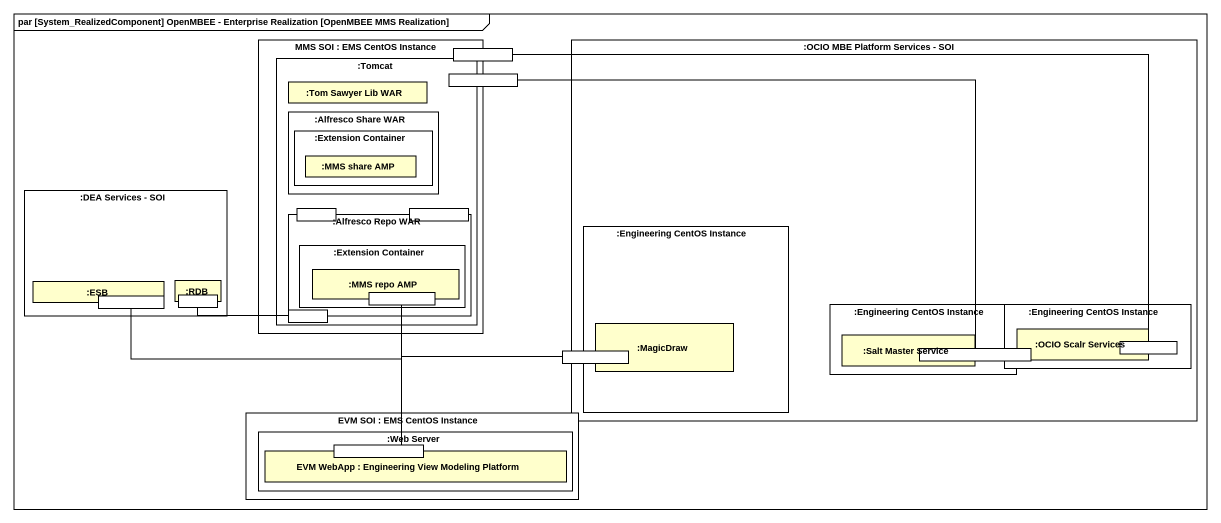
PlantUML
@startuml
mainframe par [System_RealizedComponent] OpenMBEE - Enterprise Realization [OpenMBEE MMS Realization]
rectangle "MMS SOI : EMS CentOS Instance" as MMS_SOI {
  rectangle ":Tomcat" as Tomcat {
    rectangle ":Tom Sawyer Lib WAR" as Tom_Sawyer_Lib_WAR
    rectangle ":Alfresco Share WAR" as Alfresco_Share_WAR {
      rectangle ":Extension Container" as Extension_Container {
        rectangle ":MMS share AMP" as MMS_share_AMP
      }
    }
    rectangle ":Alfresco Repo WAR" as Alfresco_Repo_WAR {
      port " " as port3
      port " " as port4
      rectangle ":Extension Container" as Extension_Container_2 {
        rectangle ":MMS repo AMP" as MMS_repo_AMP {
          port " " as port7
        }
      }
      port " " as port8
    }
  }
  port " " as port1
  port " " as port2
}
rectangle ":OCIO MBE Platform Services - SOI" as OCIO_MBE_Platform_Services {
  rectangle ":Engineering CentOS Instance" as Engineering_CentOS_Instance {
    rectangle ":MagicDraw" as MagicDraw {
      port " " as port10
    }
  }
  rectangle ":Engineering CentOS Instance" as Engineering_CentOS_Instance_2 {
    rectangle ":Salt Master Service" as Salt_Master_Service {
      port " " as port11
    }
  }
  rectangle ":Engineering CentOS Instance" as Engineering_CentOS_Instance_3 {
    rectangle ":OCIO Scalr Services" as OCIO_Scalr_Services {
      port " " as port9
    }
  }
}
rectangle ":DEA Services - SOI" as DEA_Services_SOI {
  rectangle ":ESB" as ESB {
    port " " as port5
  }
  rectangle ":RDB" as RDB {
    port " " as port6
  }
}
rectangle "EVM SOI : EMS CentOS Instance" as EVM_SOI {
  rectangle ":Web Server" as Web_Server {
    rectangle "EVM WebApp : Engineering View Modeling Platform" as EVM_WebApp {
      port " " as port12
    }
  }
}
port1 -right- port11
port2 -right- port9
port5 -right- port7
port8 -left- port6
port10 -left- port7
port12 -up- port7
@enduml
